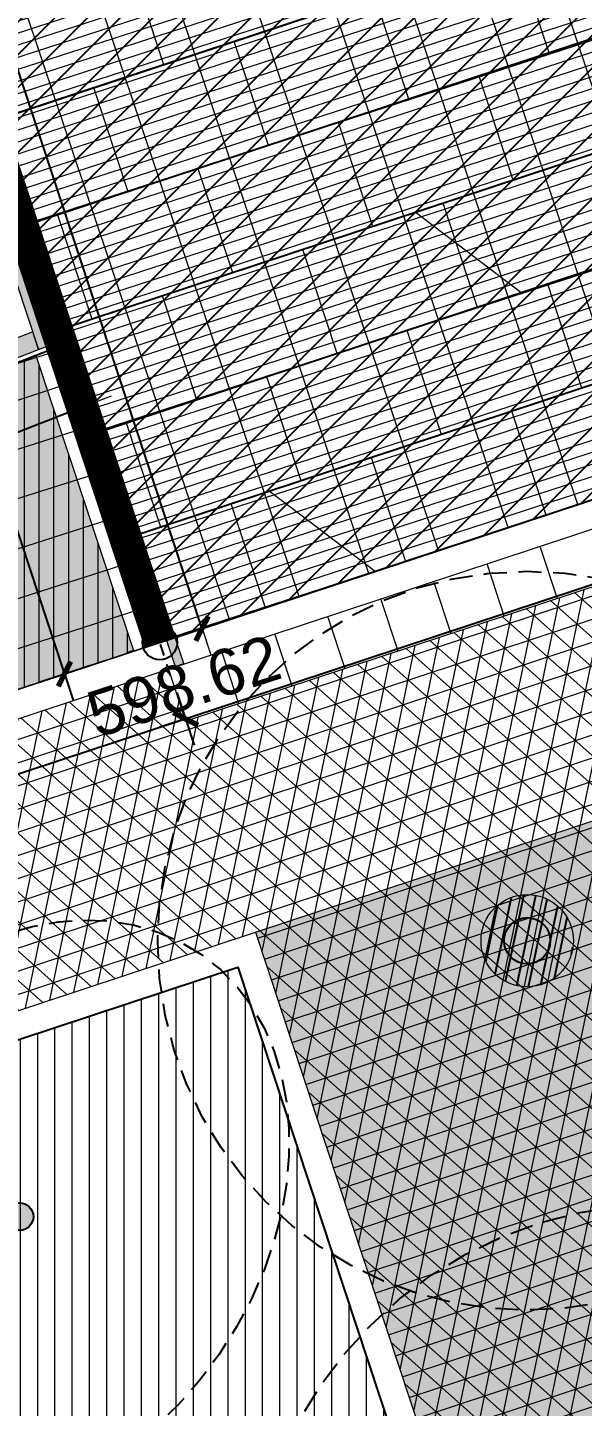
# Model space of a CAD drawing. Header units: metres. Extents: x 678805 to 1359287, y 2747329 to 5497370.
# Drawn here: x 679918.27 to 679924.28, y 2748662.15 to 2748677.08 of the extents above; entities that cross this region are included whole.
import ezdxf
from ezdxf.enums import TextEntityAlignment as Align

# ---------------------------------------------------------------- set-up
doc = ezdxf.new("R2010")
doc.units = ezdxf.units.M
doc.linetypes.add('XREF_MON_BUILDINGS$0$DASHEDX2', pattern=[1.5, 1, -0.5])
doc.linetypes.add('XREF_MON_SFT_TREES$0$HIDDEN', pattern=[0.375, 0.25, -0.125])
for name, color, linetype in [('00_XREF_MON_HSC_PAVEMENT', 7, 'Continuous'), ('00_XREF_TWQ_BUILDINGS', 7, 'Continuous'), ('00_XREF_TWQ_SFT_TREES', 7, 'Continuous'), ('XREF_MON_BUILDINGS$0$02-L-05 Stair', 6, 'Continuous'), ('XREF_MON_BUILDINGS$0$02-L-05 Stair_Levels', 81, 'Continuous'), ('XREF_MON_BUILDINGS$0$COTAUX', 7, 'Continuous'), ('XREF_MON_GENERAL_LAYOUT$0$02-L-Edge Line', 4, 'Continuous'), ('XREF_MON_GENERAL_LAYOUT$0$02-L-Edge Line Stair +10cm', 6, 'Continuous'), ('XREF_MON_GENERAL_LAYOUT$0$02-L-Edge Line Step -10cm', 6, 'Continuous'), ('XREF_MON_GENERAL_LAYOUT$0$02-L-Plan Change', 8, 'Continuous'), ('XREF_MON_HSC_PAVEMENT$0$03-TR-Tree Pit_Green', 74, 'Continuous'), ('XREF_MON_SFT_TREES$0$SL_TREE_CANOPY', 251, 'XREF_MON_SFT_TREES$0$HIDDEN'), ('XREF_MON_SFT_TREES$0$SL_TREE_TRUNK', 251, 'Continuous')]:
    doc.layers.add(name, color=color, linetype=linetype)
for name, color, linetype, true_color in [('02-L-Waterfeatures 01', 7, 'Continuous', 0x4da6ff), ('XREF_MON_HSC_PAVEMENT$0$03-TR-Tree Pit_White', 7, 'Continuous', 0xfcfcfc), ('XREF_MON_SFT_TREES$0$SL_TREE_ACACIA_GERRARDII', 7, 'Continuous', 0x4c4c00), ('XREF_MON_SFT_TREES$0$SL_TREE_ACACIA_NILOTICA', 7, 'Continuous', 0x264d00), ('XREF_MON_SFT_TREES$0$SL_TREE_CERCIDIUM_FLORIDUM', 7, 'Continuous', 0xe0e000), ('XREF_MON_SFT_TREES$0$SL_TREE_PROSOPIS_CINERARIA', 7, 'Continuous', 0x5f7f00)]:
    doc.layers.add(name, color=color, linetype=linetype, true_color=true_color)
doc.layers.add('XREF_MON_BUILDINGS$0$00_AUX', color=3, linetype='Continuous', plot=False)
for name, color, linetype, lineweight in [('XREF_MON_BUILDINGS$0$02-L-02 Retaining walls', 4, 'Continuous', 5), ('XREF_MON_BUILDINGS$0$02-L-02 Retaining walls_levels', 21, 'Continuous', 5), ('XREF_MON_GENERAL_LAYOUT$0$02-L-Level Curves 0.25-0.75m', 33, 'Continuous', 5), ('XREF_MON_GENERAL_LAYOUT$0$02-L-Level Curves 1m', 37, 'Continuous', 5), ('XREF_MON_GENERAL_LAYOUT$0$02-L-Material Change', 251, 'Continuous', 5), ('XREF_MON_GENERAL_LAYOUT$0$04-BK-Tree Pit', 6, 'Continuous', 5), ('XREF_MON_HSC_FURNITURE$0$05-Railing', 8, 'Continuous', 13), ('XREF_MON_HSC_PAVEMENT$0$02-L-B-Flat Bar', 251, 'Continuous', 5), ('XREF_MON_HSC_PAVEMENT$0$03-TR-Pavement_04_Dry Meadow_', 54, 'Continuous', 5), ('XREF_MON_HSC_PAVEMENT$0$04-BK-Tree Pit', 6, 'Continuous', 5)]:
    doc.layers.add(name, color=color, linetype=linetype, lineweight=lineweight)
for name, color, linetype, lineweight, true_color in [('XREF_MON_HSC_PAVEMENT$0$02-L-Joints-Paviment_07_Natural Stone', 7, 'Continuous', 5, 0x998833), ('XREF_MON_HSC_PAVEMENT$0$02-L-Joints-Paviment_07_Precast Concrete Blocks 60X40', 7, 'Continuous', 5, 0x999999), ('XREF_MON_HSC_PAVEMENT$0$03-TR-Pavement_01_Compacted Ground', 7, 'Continuous', 5, 0x5a4f30), ('XREF_MON_HSC_PAVEMENT$0$03-TR-Pavement_04_Dry Meadow_2', 7, 'Continuous', 5, 0xe2c75d), ('XREF_MON_HSC_PAVEMENT$0$03-TR-Pavement_05_Precast irregular Concrete Blocks_Open Joint', 7, 'Continuous', 5, 0x82ae7e), ('XREF_MON_HSC_PAVEMENT$0$03-TR-Pavement_07_Precast irregular Concrete Blocks', 7, 'Continuous', 5, 0xb3b3b3), ('XREF_MON_HSC_PAVEMENT$0$03-TR-Pavement_08_Natural Stone Bleachers', 7, 'Continuous', 5, 0x969696)]:
    doc.layers.add(name, color=color, linetype=linetype, lineweight=lineweight, true_color=true_color)
doc.layers.get('XREF_MON_SFT_TREES$0$SL_TREE_ACACIA_GERRARDII').off()
doc.layers.get('XREF_MON_SFT_TREES$0$SL_TREE_ACACIA_NILOTICA').off()
doc.layers.get('XREF_MON_SFT_TREES$0$SL_TREE_CERCIDIUM_FLORIDUM').off()
doc.layers.get('XREF_MON_SFT_TREES$0$SL_TREE_PROSOPIS_CINERARIA').off()
doc.styles.add('XREF_MON_BUILDINGS$0$E200', font='verdana.ttf', dxfattribs={"height": 0.4})
doc.styles.add('XREF_MON_BUILDINGS$0$Standard', font='arial.ttf')
doc.styles.add('XREF_MON_GENERAL_LAYOUT$0$Standard', font='arial.ttf')
doc.dimstyles.new('XREF_MON_BUILDINGS$0$E200', dxfattribs={"dimscale": 0.03, "dimtxt": 12, "dimasz": 1, "dimexe": 0.1, "dimexo": 1, "dimgap": 4, "dimtad": 1, "dimzin": 0, "dimdsep": 46, "dimtxsty": 'XREF_MON_BUILDINGS$0$E200', "dimblk1": 'XREF_MON_BUILDINGS$0$LINCOT200', "dimblk2": 'XREF_MON_BUILDINGS$0$LINCOT200', "dimsah": 1, "dimcen": 0.1, "dimdle": 0.1, "dimse1": 1, "dimse2": 1, "dimclrt": 256, "dimadec": 0, "dimazin": 0, "dimtfac": 0.015385, "dimtofl": 0, "dimtmove": 0, "dimatfit": 3, "dimldrblk": 'XREF_MON_BUILDINGS$0$LINCOT200', "dimfxl": 1, "dimtolj": 1, "dimtzin": 0, "dimarcsym": 0})

# ---------------------------------------------------------------- blocks, each defined once
blk = doc.blocks.new('XREF_MON_BUILDINGS$0$LINCOT200')
for p, q in [((0, -10), (0, 10)), ((0, 0), (10, 0))]:
    blk.add_line(p, q)
at = {"const_width": 1.88}
blk.add_lwpolyline([(3.54, -3.54), (-3.54, 3.54)], dxfattribs=at)
at = {"layer": 'XREF_MON_BUILDINGS$0$COTAUX'}
blk.add_line((0, 0), (-1.25, 0), dxfattribs=at)
blk = doc.blocks.new('*D195')
at = {"layer": 'DEFPOINTS', "color": 0, "ltscale": 0.3, "transparency": 16777216}
for p in [(679932.419, 2748674.62), (679919.71, 2748670.426), (679919.984, 2748669.596)]:
    blk.add_point(p, dxfattribs=at)
at = {"layer": 'XREF_MON_BUILDINGS$0$02-L-05 Stair_Levels', "color": 0, "lineweight": -2, "ltscale": 0.3, "transparency": 16777216}
blk.add_line((679932.665, 2748673.781), (679920.012, 2748669.605), dxfattribs=at)
at = {"layer": 'XREF_MON_BUILDINGS$0$02-L-05 Stair_Levels', "color": 0, "lineweight": -2, "ltscale": 0.3, "transparency": 16777216, "xscale": 0.03, "yscale": 0.03, "zscale": 0.03}
for p, rotation in [((679932.693, 2748673.79), 18.26388227421635), ((679919.984, 2748669.596), 198.2638822742164)]:
    blk.add_blockref('XREF_MON_BUILDINGS$0$LINCOT200', p, dxfattribs=dict(at, rotation=rotation))
at = {"layer": 'XREF_MON_BUILDINGS$0$02-L-05 Stair_Levels', "ltscale": 0.3, "transparency": 16777216, "insert": (679926.07, 2748671.951), "char_height": 0.4, "attachment_point": 5, "rotation": 18.2639, "style": 'XREF_MON_BUILDINGS$0$E200'}
blk.add_mtext('\\A1;13.38', dxfattribs=at)
blk = doc.blocks.new('*D335')
at = {"layer": 'DEFPOINTS', "color": 0, "transparency": 16777216}
for p in [(679911.833, 2748694.269), (679911.005, 2748693.996), (679918.66, 2748673.603)]:
    blk.add_point(p, dxfattribs=at)
at = {"layer": 'XREF_MON_BUILDINGS$0$02-L-02 Retaining walls_levels', "color": 0, "lineweight": -2, "transparency": 16777216}
blk.add_line((679917.823, 2748673.358), (679911.015, 2748693.967), dxfattribs=at)
at = {"layer": 'XREF_MON_BUILDINGS$0$02-L-02 Retaining walls_levels', "color": 0, "lineweight": -2, "transparency": 16777216, "xscale": 0.03, "yscale": 0.03, "zscale": 0.03}
for p, rotation in [((679911.005, 2748693.996), 108.2807029659829), ((679917.832, 2748673.329), 288.2807029659829)]:
    blk.add_blockref('XREF_MON_BUILDINGS$0$LINCOT200', p, dxfattribs=dict(at, rotation=rotation))
at = {"layer": 'XREF_MON_BUILDINGS$0$02-L-02 Retaining walls_levels', "transparency": 16777216, "insert": (679914.915, 2748683.193), "char_height": 0.4, "attachment_point": 5, "rotation": 288.2807, "style": 'XREF_MON_BUILDINGS$0$E200'}
blk.add_mtext('\\A1;21.77', dxfattribs=at)
blk = doc.blocks.new('*U134')
at = {"linetype": 'XREF_MON_BUILDINGS$0$DASHEDX2', "ltscale": 0.5}
for points in [[(0, -1.5), (0, 1.5)], [(1.5, 0), (-1.5, 0)]]:
    blk.add_lwpolyline(points, dxfattribs=at)
blk.add_circle((0, 0), 0.75)
at = {"ltscale": 0.3, "style": 'XREF_MON_BUILDINGS$0$Standard'}
blk.add_attdef('COTES', text='', height=2, dxfattribs=at).set_placement((0.013, -2.106), align=Align.MIDDLE)
blk = doc.blocks.new('*D187')
at = {"layer": 'DEFPOINTS', "color": 0, "transparency": 16777216}
for p in [(679912.354, 2748694.225), (679911.898, 2748694.074), (679919.705, 2748670.424)]:
    blk.add_point(p, dxfattribs=at)
at = {"layer": 'XREF_MON_BUILDINGS$0$02-L-02 Retaining walls_levels', "color": 0, "lineweight": -2, "transparency": 16777216}
blk.add_line((679920.152, 2748670.603), (679912.364, 2748694.197), dxfattribs=at)
at = {"layer": 'XREF_MON_BUILDINGS$0$02-L-02 Retaining walls_levels', "color": 0, "lineweight": -2, "transparency": 16777216, "xscale": 0.03, "yscale": 0.03, "zscale": 0.03}
for p, rotation in [((679912.354, 2748694.225), 108.2689587179493), ((679920.162, 2748670.574), 288.2689587179494)]:
    blk.add_blockref('XREF_MON_BUILDINGS$0$LINCOT200', p, dxfattribs=dict(at, rotation=rotation))
at = {"layer": 'XREF_MON_BUILDINGS$0$02-L-02 Retaining walls_levels', "transparency": 16777216, "insert": (679916.558, 2748682.539), "char_height": 0.4, "attachment_point": 5, "rotation": 288.269, "style": 'XREF_MON_BUILDINGS$0$E200'}
blk.add_mtext('\\A1;24.91', dxfattribs=at)
blk = doc.blocks.new('*D203')
at = {"layer": 'DEFPOINTS', "color": 0, "transparency": 16777216}
for p in [(679919.71, 2748670.426), (679889.886, 2748660.58), (679890.16, 2748659.749)]:
    blk.add_point(p, dxfattribs=at)
at = {"layer": 'XREF_MON_BUILDINGS$0$02-L-02 Retaining walls_levels', "color": 0, "lineweight": -2, "transparency": 16777216}
blk.add_line((679919.956, 2748669.586), (679890.189, 2748659.758), dxfattribs=at)
at = {"layer": 'XREF_MON_BUILDINGS$0$02-L-02 Retaining walls_levels', "color": 0, "lineweight": -2, "transparency": 16777216, "xscale": 0.03, "yscale": 0.03, "zscale": 0.03}
for p, rotation in [((679919.984, 2748669.595), 18.27011529899311), ((679890.16, 2748659.749), 198.2701152989931)]:
    blk.add_blockref('XREF_MON_BUILDINGS$0$LINCOT200', p, dxfattribs=dict(at, rotation=rotation))
at = {"layer": 'XREF_MON_BUILDINGS$0$02-L-02 Retaining walls_levels', "transparency": 16777216, "insert": (679904.969, 2748664.984), "char_height": 0.4, "attachment_point": 5, "rotation": 18.2701, "style": 'XREF_MON_BUILDINGS$0$E200'}
blk.add_mtext('\\A1;31.41', dxfattribs=at)
blk = doc.blocks.new('*D339')
at = {"layer": 'DEFPOINTS', "color": 0, "transparency": 16777216}
for p in [(679918.635, 2748673.667), (679889.345, 2748662.217), (679889.612, 2748661.535)]:
    blk.add_point(p, dxfattribs=at)
at = {"layer": 'XREF_MON_BUILDINGS$0$02-L-02 Retaining walls_levels', "color": 0, "lineweight": -2, "transparency": 16777216}
blk.add_line((679918.874, 2748672.974), (679889.64, 2748661.546), dxfattribs=at)
at = {"layer": 'XREF_MON_BUILDINGS$0$02-L-02 Retaining walls_levels', "color": 0, "lineweight": -2, "transparency": 16777216, "xscale": 0.03, "yscale": 0.03, "zscale": 0.03}
for p, rotation in [((679918.902, 2748672.985), 21.35182022232786), ((679889.612, 2748661.535), 201.3518202223278)]:
    blk.add_blockref('XREF_MON_BUILDINGS$0$LINCOT200', p, dxfattribs=dict(at, rotation=rotation))
at = {"layer": 'XREF_MON_BUILDINGS$0$02-L-02 Retaining walls_levels', "transparency": 16777216, "insert": (679904.103, 2748667.552), "char_height": 0.4, "attachment_point": 5, "rotation": 21.3518, "style": 'XREF_MON_BUILDINGS$0$E200'}
blk.add_mtext('\\A1;31.45', dxfattribs=at)
blk = doc.blocks.new('*D129')
at = {"layer": 'DEFPOINTS', "color": 0, "ltscale": 0.3, "transparency": 16777216}
for p in [(679911.898, 2748694.074), (679919.71, 2748670.426), (679918.673, 2748670.083)]:
    blk.add_point(p, dxfattribs=at)
at = {"layer": 'XREF_MON_BUILDINGS$0$02-L-05 Stair_Levels', "color": 0, "lineweight": -2, "ltscale": 0.3, "transparency": 16777216}
blk.add_line((679910.87, 2748693.703), (679918.664, 2748670.112), dxfattribs=at)
at = {"layer": 'XREF_MON_BUILDINGS$0$02-L-05 Stair_Levels', "color": 0, "lineweight": -2, "ltscale": 0.3, "transparency": 16777216, "xscale": 0.03, "yscale": 0.03, "zscale": 0.03}
for p, rotation in [((679910.861, 2748693.732), 108.2803024641963), ((679918.673, 2748670.083), 288.2803024641963)]:
    blk.add_blockref('XREF_MON_BUILDINGS$0$LINCOT200', p, dxfattribs=dict(at, rotation=rotation))
at = {"layer": 'XREF_MON_BUILDINGS$0$02-L-05 Stair_Levels', "ltscale": 0.3, "transparency": 16777216, "insert": (679915.078, 2748682.011), "char_height": 0.4, "attachment_point": 5, "rotation": 288.2803, "style": 'XREF_MON_BUILDINGS$0$E200'}
blk.add_mtext('\\A1;24.91', dxfattribs=at)
blk = doc.blocks.new('XREF_MON_SFT_TREES$0$Acacia_gerrardii')
h = blk.add_hatch()
h.set_pattern_fill('ANSI31', color=256, scale=0.1, style=0)
edge = h.paths.add_edge_path()
edge.add_ellipse((-0.079, 0.137), major_axis=(-2.334, 2.546), ratio=0.760082, start_angle=0, end_angle=360)
at = {"layer": 'XREF_MON_SFT_TREES$0$SL_TREE_TRUNK'}
h = blk.add_hatch(color=256, dxfattribs=at)
h.dxf.hatch_style = 1
edge = h.paths.add_edge_path()
edge.add_arc((0, 0), 0.15, -7.3549, 352.6451)
at = {"layer": 'XREF_MON_SFT_TREES$0$SL_TREE_CANOPY'}
blk.add_ellipse((-0.079, 0.137), major_axis=(-2.334, 2.546), ratio=0.760082, dxfattribs=at)
at = {"layer": 'XREF_MON_SFT_TREES$0$SL_TREE_TRUNK'}
blk.add_circle((0, 0), 0.15, dxfattribs=at)
blk.add_circle((0, 0), 0.15, dxfattribs=at)
blk = doc.blocks.new('XREF_MON_SFT_TREES$0$Prosopis_cineraria')
h = blk.add_hatch()
h.set_pattern_fill('ANSI31', color=256, scale=0.1)
edge = h.paths.add_edge_path()
edge.add_arc((0, 0), 4, 0, 360)
at = {"layer": 'XREF_MON_SFT_TREES$0$SL_TREE_TRUNK'}
h = blk.add_hatch(color=256, dxfattribs=at)
h.dxf.hatch_style = 1
edge = h.paths.add_edge_path()
edge.add_arc((0, 0), 0.25, 0, 360)
at = {"layer": 'XREF_MON_SFT_TREES$0$SL_TREE_CANOPY', "linetype": 'XREF_MON_SFT_TREES$0$HIDDEN'}
blk.add_circle((0, 0), 4, dxfattribs=at)
at = {"layer": 'XREF_MON_SFT_TREES$0$SL_TREE_TRUNK'}
blk.add_circle((0, 0), 0.25, dxfattribs=at)
blk = doc.blocks.new('XREF_MON_SFT_TREES$0$Acacia_gerrardii_1')
h = blk.add_hatch()
h.set_pattern_fill('ANSI31', color=256, scale=0.1, style=0)
edge = h.paths.add_edge_path()
edge.add_ellipse((0, 0), major_axis=(-2.995, -1.722), ratio=0.760082, start_angle=0, end_angle=360)
at = {"layer": 'XREF_MON_SFT_TREES$0$SL_TREE_TRUNK'}
h = blk.add_hatch(color=256, dxfattribs=at)
h.dxf.hatch_style = 1
edge = h.paths.add_edge_path()
edge.add_arc((0, 0), 0.15, -7.3549, 352.6451)
at = {"layer": 'XREF_MON_SFT_TREES$0$SL_TREE_CANOPY'}
blk.add_ellipse((0, 0), major_axis=(-2.995, -1.722), ratio=0.760082, dxfattribs=at)
at = {"layer": 'XREF_MON_SFT_TREES$0$SL_TREE_TRUNK'}
blk.add_circle((0, 0), 0.15, dxfattribs=at)
blk.add_circle((0, 0), 0.15, dxfattribs=at)
blk = doc.blocks.new('XREF_MON_SFT_TREES$0$cercidium_floridum')
h = blk.add_hatch()
h.set_pattern_fill('ANSI31', color=256, scale=0.1)
edge = h.paths.add_edge_path()
edge.add_arc((0, 0), 4.5, -25.4481, 334.5519)
at = {"layer": 'XREF_MON_SFT_TREES$0$SL_TREE_TRUNK'}
h = blk.add_hatch(color=256, dxfattribs=at)
h.dxf.hatch_style = 1
edge = h.paths.add_edge_path()
edge.add_arc((0, 0), 0.25, 0, 360)
at = {"layer": 'XREF_MON_SFT_TREES$0$SL_TREE_CANOPY', "linetype": 'XREF_MON_SFT_TREES$0$HIDDEN'}
blk.add_circle((0, 0), 4.5, dxfattribs=at)
at = {"layer": 'XREF_MON_SFT_TREES$0$SL_TREE_TRUNK'}
blk.add_circle((0, 0), 0.25, dxfattribs=at)
blk = doc.blocks.new('XREF_MON_SFT_TREES$0$Acacia Nilotica D')
h = blk.add_hatch()
h.set_pattern_fill('ANSI31', color=256, scale=0.1)
edge = h.paths.add_edge_path()
edge.add_arc((0, 0), 4, -0.0001, 359.9999)
at = {"layer": 'XREF_MON_SFT_TREES$0$SL_TREE_TRUNK'}
h = blk.add_hatch(color=256, dxfattribs=at)
h.dxf.hatch_style = 1
edge = h.paths.add_edge_path()
edge.add_arc((0, 0), 0.25, 0, 360)
at = {"layer": 'XREF_MON_SFT_TREES$0$SL_TREE_CANOPY', "linetype": 'XREF_MON_SFT_TREES$0$HIDDEN'}
blk.add_circle((0, 0), 4, dxfattribs=at)
at = {"layer": 'XREF_MON_SFT_TREES$0$SL_TREE_TRUNK'}
blk.add_circle((0, 0), 0.25, dxfattribs=at)
blk = doc.blocks.new('XREF_MON_SFT_TREES')
at = {"layer": 'XREF_MON_SFT_TREES$0$SL_TREE_ACACIA_GERRARDII', "rotation": 25.44812939262281}
for name, p in [('XREF_MON_SFT_TREES$0$Acacia_gerrardii_1', (679918.186, 2748664.207)), ('XREF_MON_SFT_TREES$0$Acacia_gerrardii', (679915.631, 2748658.306))]:
    blk.add_blockref(name, p, dxfattribs=at)
at = {"layer": 'XREF_MON_SFT_TREES$0$SL_TREE_ACACIA_NILOTICA', "rotation": 25.44819483249446}
blk.add_blockref('XREF_MON_SFT_TREES$0$Acacia Nilotica D', (679913.306, 2748673.568), dxfattribs=at)
at = {"layer": 'XREF_MON_SFT_TREES$0$SL_TREE_CERCIDIUM_FLORIDUM', "rotation": 25.44812939262281}
blk.add_blockref('XREF_MON_SFT_TREES$0$cercidium_floridum', (679925.163, 2748659.843), dxfattribs=at)
at = {"layer": 'XREF_MON_SFT_TREES$0$SL_TREE_PROSOPIS_CINERARIA', "rotation": 25.44812939262281}
for p in [(679913.778, 2748678.121), (679923.682, 2748667.194)]:
    blk.add_blockref('XREF_MON_SFT_TREES$0$Prosopis_cineraria', p, dxfattribs=at)
blk = doc.blocks.new('*U518')
at = {"layer": 'XREF_MON_HSC_PAVEMENT$0$02-L-Joints-Paviment_07_Precast Concrete Blocks 60X40'}
blk.add_lwpolyline([(0, 0), (0, 0.585)], dxfattribs=at)
blk = doc.blocks.new('*U519')
at = {"layer": 'XREF_MON_HSC_PAVEMENT$0$02-L-Joints-Paviment_07_Precast Concrete Blocks 60X40', "color": 0, "linetype": 'ByBlock', "lineweight": -2, "transparency": 16777216, "rotation": 18.27011529987461}
for p in [(679932.052, 2748673.553), (679931.477, 2748673.363), (679930.903, 2748673.173), (679930.328, 2748672.984), (679929.754, 2748672.794), (679929.179, 2748672.604), (679928.605, 2748672.415), (679928.03, 2748672.225), (679927.456, 2748672.035), (679926.881, 2748671.846), (679926.307, 2748671.656), (679925.732, 2748671.466), (679925.158, 2748671.277), (679924.583, 2748671.087), (679924.009, 2748670.897), (679923.434, 2748670.708), (679922.86, 2748670.518), (679922.285, 2748670.328), (679921.711, 2748670.139), (679921.136, 2748669.949), (679920.562, 2748669.759), (679919.987, 2748669.57)]:
    blk.add_blockref('*U518', p, dxfattribs=at)
blk = doc.blocks.new('XREF_MON_HSC_PAVEMENT$0$TPS_OPEN JOINT')
at = {"layer": 'XREF_MON_HSC_PAVEMENT$0$03-TR-Tree Pit_Green'}
h = blk.add_hatch(dxfattribs=at)
h.set_pattern_fill('ANSI31', color=256, scale=0.04, angle=33)
edge = h.paths.add_edge_path()
edge.add_arc((0, 0), 0.5, 0, 360)
at = {"layer": 'XREF_MON_HSC_PAVEMENT$0$03-TR-Tree Pit_White'}
h = blk.add_hatch(color=256, dxfattribs=at)
h.dxf.hatch_style = 1
edge = h.paths.add_edge_path()
edge.add_arc((0, 0), 0.5, 0, 360)
blk = doc.blocks.new('XREF_MON_HSC_PAVEMENT')
at = {"layer": 'XREF_MON_HSC_PAVEMENT$0$03-TR-Pavement_01_Compacted Ground', "linetype": 'Continuous'}
h = blk.add_hatch(dxfattribs=at)
h.set_pattern_fill('ANSI31', color=256, scale=0.059, angle=45)
h.set_pattern_definition([(90, (652974.11672, 2717198.73223), (-0.187325, 0), [])])
h.paths.add_polyline_path([(679891.016, 2748657.152), (679891.99, 2748654.202), (679897.991, 2748656.184), (679901.32, 2748646.099), (679923.885, 2748656.807), (679920.551, 2748666.906)])
at = {"layer": 'XREF_MON_HSC_PAVEMENT$0$03-TR-Pavement_04_Dry Meadow_', "linetype": 'Continuous'}
h = blk.add_hatch(dxfattribs=at)
h.set_pattern_fill('ANSI31', color=256, scale=0.0502, angle=45)
h.paths.add_polyline_path([(679889.632, 2748662.329), (679918.364, 2748673.531), (679919.42, 2748670.33), (679890.172, 2748660.669)])
at = {"layer": 'XREF_MON_HSC_PAVEMENT$0$03-TR-Pavement_04_Dry Meadow_2', "ltscale": 2, "transparency": 33554687}
h = blk.add_hatch(dxfattribs=at)
h.set_pattern_fill('AR-CONC', color=256, scale=0.0067, angle=290)
h.paths.add_polyline_path([(679889.636, 2748662.331), (679918.367, 2748673.533), (679919.424, 2748670.332), (679890.176, 2748660.671)])
at = {"layer": 'XREF_MON_HSC_PAVEMENT$0$03-TR-Pavement_05_Precast irregular Concrete Blocks_Open Joint', "true_color": 0xb2a36c}
h = blk.add_hatch(dxfattribs=at)
h.set_pattern_fill('SWAMP', color=33, scale=0.01)
h.set_pattern_definition([(0, (0, 0), (0.127, 0.219970452362), [0.03175, -0.22225]), (90, (0.01588, 0), (-0.127, 0.219970452362), [0.015875, -0.424065904724]), (90, (0.01984, 0), (-0.127, 0.219970452362), [0.0127, -0.427240904724]), (90, (0.0119, 0), (-0.127, 0.219970452362), [0.0127, -0.427240904724]), (60, (0.02381, 0), (-0.126999999827, 0.219970452462), [0.01016, -0.24384]), (120, (0.00794, 0), (-0.253999999827, 1e-10), [0.01016, -0.24384])])
h.paths.add_polyline_path([(679920.742, 2748667.285), (679933.91, 2748671.634), (679938.873, 2748663.618), (679924.253, 2748656.65)])
at = {"layer": 'XREF_MON_HSC_PAVEMENT$0$03-TR-Pavement_07_Precast irregular Concrete Blocks', "linetype": 'Continuous'}
h = blk.add_hatch(dxfattribs=at)
h.set_pattern_fill('NET3', color=256, scale=0.075, angle=78.3)
h.set_pattern_definition([(78.3, (679859.17905, 2748650.1146), (-0.2331774, 0.0482887), []), (138.3, (679859.17905, 2748650.1146), (-0.158408, -0.1777932), []), (198.3, (679859.17905, 2748650.1146), (0.07476945, -0.22608194), [])])
h.paths.add_polyline_path([(679890.637, 2748657.343), (679920.742, 2748667.285), (679924.253, 2748656.65), (679938.873, 2748663.618), (679932.609, 2748673.737), (679919.987, 2748669.57), (679919.801, 2748670.135), (679859.174, 2748650.113), (679870.764, 2748631.53), (679895.304, 2748643.207)])
at = {"layer": 'XREF_MON_HSC_PAVEMENT$0$03-TR-Pavement_08_Natural Stone Bleachers', "ltscale": 0.3}
h = blk.add_hatch(dxfattribs=at)
h.set_pattern_fill('ANSI31', color=256, scale=0.0393, angle=153)
h.set_pattern_definition([(198, (0, 0), (0.0385583680156, -0.118670454462), [])])
h.paths.add_polyline_path([(679919.705, 2748670.424), (679911.903, 2748694.077), (679911.738, 2748694.344), (679911.263, 2748695.115), (679914.425, 2748696.138), (679913.776, 2748697.194), (679917.647, 2748698.472), (679932.417, 2748674.616)])
h = blk.add_hatch(dxfattribs=at)
h.set_pattern_fill('ANSI31', color=252, scale=0.25, angle=63.5)
h.set_pattern_definition([(108.5, (679919.705, 2748670.4243), (-0.752732, -0.25186), [])])
h.paths.add_polyline_path([(679919.705, 2748670.424), (679911.903, 2748694.077), (679911.738, 2748694.344), (679911.263, 2748695.115), (679914.425, 2748696.138), (679913.776, 2748697.194), (679917.647, 2748698.472), (679932.417, 2748674.616)])
at = {"layer": 'XREF_MON_HSC_PAVEMENT$0$02-L-B-Flat Bar'}
blk.add_lwpolyline([(679920.742, 2748667.285), (679933.91, 2748671.634)], dxfattribs=at)
at = {"layer": 'XREF_MON_HSC_PAVEMENT$0$02-L-Joints-Paviment_07_Natural Stone'}
for points in [[(679923.545, 2748677.937), (679923.916, 2748676.811)], [(679919.375, 2748677.809), (679919.746, 2748676.683)], [(679922.025, 2748677.435), (679922.397, 2748676.309)], [(679920.506, 2748676.934), (679920.878, 2748675.807)], [(679923.157, 2748676.56), (679923.528, 2748675.433)], [(679918.987, 2748676.432), (679919.358, 2748675.306)], [(679921.637, 2748676.058), (679922.009, 2748674.932)], [(679920.118, 2748675.557), (679920.49, 2748674.43)], [(679922.769, 2748675.183), (679923.14, 2748674.056)], [(679918.599, 2748675.055), (679918.97, 2748673.929)], [(679921.249, 2748674.681), (679921.621, 2748673.555)], [(679923.9, 2748674.307), (679924.271, 2748673.181)], [(679919.73, 2748674.179), (679920.101, 2748673.053)], [(679922.38, 2748673.806), (679922.752, 2748672.679)], [(679920.861, 2748673.304), (679921.233, 2748672.178)], [(679919.342, 2748672.802), (679919.713, 2748671.676)], [(679923.512, 2748672.93), (679923.883, 2748671.804)], [(679921.992, 2748672.428), (679922.364, 2748671.302)], [(679920.473, 2748671.927), (679920.845, 2748670.801)]]:
    blk.add_lwpolyline(points, dxfattribs=at)
at = {"layer": 'XREF_MON_HSC_PAVEMENT$0$02-L-Joints-Paviment_07_Precast Concrete Blocks 60X40'}
blk.add_lwpolyline([(679932.609, 2748673.737), (679919.987, 2748669.57)], dxfattribs=at)
blk.add_blockref('*U519', (0, 0), dxfattribs=at)
at = {"layer": 'XREF_MON_HSC_PAVEMENT$0$04-BK-Tree Pit'}
blk.add_blockref('XREF_MON_HSC_PAVEMENT$0$TPS_OPEN JOINT', (679923.682, 2748667.194), dxfattribs=at)
blk = doc.blocks.new('XREF_MON_HSC_FURNITURE')
at = {"layer": 'XREF_MON_HSC_FURNITURE$0$05-Railing', "true_color": 0xfcfcfc}
h = blk.add_hatch(color=7, dxfattribs=at)
h.dxf.hatch_style = 1
h.paths.add_polyline_path([(679911.935, 2748693.803), (679911.756, 2748694.344), (679911.566, 2748694.281), (679918.393, 2748673.596), (679918.581, 2748673.669), (679911.935, 2748693.803)])
h.paths.add_polyline_path([(679911.856, 2748694.377), (679919.871, 2748670.163), (679919.966, 2748670.195), (679911.951, 2748694.409)])
h = blk.add_hatch(color=7, dxfattribs=at)
h.dxf.hatch_style = 1
h.paths.add_polyline_path([(679889.564, 2748662.356), (679918.393, 2748673.596), (679918.33, 2748673.786), (679889.496, 2748662.544)])
at = {"layer": 'XREF_MON_HSC_FURNITURE$0$05-Railing'}
for points in [[(679911.756, 2748694.344), (679911.566, 2748694.281), (679918.393, 2748673.596), (679918.581, 2748673.669)], [(679918.33, 2748673.786), (679889.496, 2748662.544), (679889.564, 2748662.356), (679918.393, 2748673.596)]]:
    blk.add_lwpolyline(points, close=True, dxfattribs=at)
blk.add_lwpolyline([(679911.951, 2748694.409), (679911.856, 2748694.377), (679919.871, 2748670.163), (679919.966, 2748670.195), (679911.951, 2748694.409)], dxfattribs=at)
blk = doc.blocks.new('XREF_MON_GENERAL_LAYOUT')
at = {"layer": 'XREF_MON_GENERAL_LAYOUT$0$02-L-Edge Line', "ltscale": 0.3}
for points in [[(679911.903, 2748694.077), (679919.705, 2748670.424)], [(679918.644, 2748673.64), (679889.345, 2748662.217)]]:
    blk.add_lwpolyline(points, dxfattribs=at)
at = {"layer": 'XREF_MON_GENERAL_LAYOUT$0$02-L-Edge Line Stair +10cm', "ltscale": 0.3}
for points in [[(679917.846, 2748676.055), (679929.204, 2748679.805)], [(679918.219, 2748674.93), (679929.846, 2748678.768)], [(679918.59, 2748673.803), (679930.488, 2748677.731)], [(679918.961, 2748672.677), (679931.13, 2748676.694)], [(679919.333, 2748671.551), (679931.772, 2748675.657)]]:
    blk.add_lwpolyline(points, dxfattribs=at)
at = {"layer": 'XREF_MON_GENERAL_LAYOUT$0$02-L-Edge Line Stair +10cm'}
blk.add_lwpolyline([(679919.705, 2748670.424), (679932.414, 2748674.62)], dxfattribs=at)
at = {"layer": 'XREF_MON_GENERAL_LAYOUT$0$02-L-Edge Line Step -10cm'}
blk.add_lwpolyline([(679891.016, 2748657.152), (679920.551, 2748666.906), (679923.885, 2748656.807), (679895.577, 2748643.337)], close=True, dxfattribs=at)
at = {"layer": 'XREF_MON_GENERAL_LAYOUT$0$02-L-Level Curves 0.25-0.75m', "ltscale": 0.3}
for points in [[(679963.404, 2748739.085), (679965.406, 2748733.021), (679964.33, 2748732.455), (679967.737, 2748722.138), (679966.66, 2748721.571), (679968.087, 2748717.252), (679967.216, 2748716.965), (679974.009, 2748689.024), (679931.58, 2748675.968), (679927.92, 2748681.879), (679917.883, 2748678.566), (679916.733, 2748679.435), (679919.099, 2748672.274), (679898.295, 2748665.707), (679848.514, 2748694.261)], [(679972.959, 2748689.261), (679931.303, 2748676.415), (679926.636, 2748683.953), (679919.462, 2748681.585), (679918.317, 2748682.456), (679915.987, 2748681.687), (679918.934, 2748672.759), (679904.882, 2748668.275), (679853.82, 2748697.564)], [(679974.961, 2748688.805), (679974.961, 2748688.804), (679931.864, 2748675.509), (679929.846, 2748678.768), (679925.192, 2748677.232), (679924.047, 2748678.103), (679917.847, 2748676.056), (679919.262, 2748671.788), (679889.359, 2748662.176)], [(679764.875, 2748621.244), (679819.612, 2748663.418), (679819.109, 2748665.273), (679837.285, 2748677.035), (679840.728, 2748679.688), (679872.454, 2748661.49), (679888.418, 2748665.026), (679889.68, 2748661.203), (679919.577, 2748670.812), (679919.333, 2748671.551), (679920.89, 2748672.065), (679922.035, 2748671.194), (679931.455, 2748674.304), (679920.455, 2748644.471), (679926.095, 2748646.49)], [(679918.056, 2748673.411), (679918.657, 2748673.602)]]:
    blk.add_lwpolyline(points, dxfattribs=at)
at = {"layer": 'XREF_MON_GENERAL_LAYOUT$0$02-L-Level Curves 1m', "ltscale": 0.3}
for points in [[(679971.988, 2748689.49), (679931.023, 2748676.868), (679925.352, 2748686.027), (679921.04, 2748684.604), (679919.891, 2748685.478), (679915.246, 2748683.94), (679918.778, 2748673.247), (679911.469, 2748670.843), (679853.476, 2748704.108), (679850.811, 2748708.39), (679849.693, 2748707.82), (679846.94, 2748712.255), (679845.819, 2748711.683), (679843.059, 2748716.116), (679841.943, 2748715.547), (679839.179, 2748719.978), (679838.062, 2748719.408), (679835.303, 2748723.842), (679834.186, 2748723.272), (679832.848, 2748725.43), (679824.922, 2748720.487), (679815.782, 2748725.73), (679851.599, 2748752.288)], [(679956.408, 2748660.915), (679950.768, 2748658.896), (679955.518, 2748682.245), (679932.149, 2748675.049), (679931.13, 2748676.694), (679923.613, 2748674.213), (679922.469, 2748675.084), (679918.59, 2748673.803), (679919.413, 2748671.298), (679889.523, 2748661.691), (679887.574, 2748667.581), (679876.988, 2748665.235)]]:
    blk.add_lwpolyline(points, dxfattribs=at)
at = {"layer": 'XREF_MON_GENERAL_LAYOUT$0$02-L-Material Change', "lineweight": 0, "ltscale": 0.2}
for p, q in [((679975.492, 2748688.843), (679859.008, 2748650.374)), ((679975.566, 2748688.551), (679859.174, 2748650.113))]:
    blk.add_line(p, q, dxfattribs=at)
at = {"layer": 'XREF_MON_GENERAL_LAYOUT$0$02-L-Material Change', "ltscale": 0.3}
for p, q in [((679890.637, 2748657.343), (679920.742, 2748667.285)), ((679920.742, 2748667.285), (679924.253, 2748656.65))]:
    blk.add_line(p, q, dxfattribs=at)
at = {"layer": 'XREF_MON_GENERAL_LAYOUT$0$02-L-Material Change', "lineweight": 0, "ltscale": 0.2}
blk.add_lwpolyline([(679918.364, 2748673.531), (679919.422, 2748670.326)], dxfattribs=at)
at = {"layer": 'XREF_MON_GENERAL_LAYOUT$0$02-L-Plan Change', "lineweight": 0, "ltscale": 0.2}
blk.add_lwpolyline([(679919.705, 2748670.424), (679858.993, 2748650.369)], dxfattribs=at)
at = {"layer": 'XREF_MON_GENERAL_LAYOUT$0$04-BK-Tree Pit', "linetype": 'Continuous'}
blk.add_circle((679923.682, 2748667.194), 0.5, dxfattribs=at)
at = {"style": 'XREF_MON_GENERAL_LAYOUT$0$Standard'}
for tag, rotation, p in [('604,00', 330.2643, (679905.77, 2748776.558)), ('603,00', 330.2643, (679901.861, 2748753.477)), ('600,00', 133.826, (679944.597, 2748745.153)), ('602,00', 330.2643, (679883.319, 2748738.727)), ('601,00', 117.8906, (679920.972, 2748732.87)), ('601,00', 330.2643, (679864.777, 2748723.976)), ('600,00', 40.8833, (679777.405, 2748705.444, 1.17)), ('602,00', 330.2643, (679941.275, 2748705.483)), ('601,00', 40.8833, (679701.798, 2748703.889, 1.17)), ('598,00', 62.091, (679810.267, 2748702.619)), ('600,00', 330.2643, (679877.781, 2748691.131)), ('600,00', 19.5511, (679920.444, 2748685.496)), ('601,00', 330.2643, (679934.813, 2748683.804)), ('599,00', 330.2643, (679854.567, 2748679.061)), ('600,00', 88.3928, (679743.913, 2748675.572)), ('599,00', 20.6086, (679924.26, 2748675.216)), ('601,00', 88.3928, (679728.035, 2748671.318, -2)), ('602,00', 88.3928, (679711.826, 2748665.966, -1)), ('603,00', 88.3928, (679695.615, 2748660.611)), ('599,00', 40.8833, (679788.807, 2748655.829, 1.17)), ('601,00', 40.8833, (679627.612, 2748644.603, 1.17)), ('603,00', 41.7058, (679702.499, 2748628.484, 1.17)), ('600,00', 40.8833, (679645.925, 2748597.926, 1.17)), ('599,00', 34.2277, (679673.574, 2748555.136, 5.34))]:
    blk.add_attdef(tag, text='', height=1, rotation=rotation, dxfattribs=at).set_placement(p, align=Align.MIDDLE)
at = {"ltscale": 0.3, "style": 'XREF_MON_GENERAL_LAYOUT$0$Standard'}
for tag, rotation, p in [('603,50', 330.2643, (679911.501, 2748760.57)), ('602,50', 330.2643, (679892.865, 2748745.846)), ('600,50', 133.826, (679933.048, 2748738.729)), ('601,50', 330.2643, (679873.581, 2748731.671)), ('601,50', 101.2857, (679909.522, 2748726.945)), ('602,50', 330.2643, (679948.625, 2748713.86)), ('600,50', 39.606, (679743.243, 2748706.971)), ('600,50', 330.2643, (679880.266, 2748702.726)), ('600,50', 17.3537, (679917.615, 2748690.554)), ('599,50', 330.2643, (679867.197, 2748684.716)), ('599,50', 18.8944, (679921.71, 2748680.578)), ('599,50', 39.606, (679778.991, 2748677.241)), ('600,50', 88.3928, (679735.925, 2748673.586)), ('601,50', 88.3928, (679719.906, 2748668.581)), ('602,50', 88.3928, (679703.474, 2748663.452)), ('598,50', 330.2643, (679861.765, 2748662.397)), ('601,50', 39.606, (679610.513, 2748662.061)), ('600,00', 41.7058, (679752.308, 2748637.685)), ('601,00', 41.7058, (679736.044, 2748634.538)), ('599,00', 35.0835, (679763.043, 2748634.415, 1.17)), ('602,00', 41.7058, (679720.174, 2748633.096, 1.17)), ('600,00', 35.0835, (679747.063, 2748629.903, 1.17)), ('601,00', 35.0835, (679731.246, 2748625.239, 1.17)), ('600,50', 39.606, (679636.92, 2748621.339)), ('602,00', 35.0835, (679715.4, 2748620.639, 1.17)), ('599,50', 28.7604, (679659.482, 2748574.323))]:
    blk.add_attdef(tag, text='', height=1, rotation=rotation, dxfattribs=at).set_placement(p, align=Align.MIDDLE)
blk = doc.blocks.new('XREF_MON_BUILDINGS')
at = {"layer": 'XREF_MON_BUILDINGS$0$02-L-05 Stair'}
h = blk.add_hatch(dxfattribs=at)
h.set_pattern_fill('ANSI31', color=256, scale=2)
h.set_pattern_definition([(45, (0, 0), (-0.176776695297, 0.176776695297), [])])
h.paths.add_polyline_path([(679917.648, 2748698.471), (679911.898, 2748694.074), (679919.71, 2748670.426), (679932.415, 2748674.619)])
at = {"layer": 'XREF_MON_BUILDINGS$0$00_AUX'}
blk.add_lwpolyline([(679919.173, 2748672.035), (679919.705, 2748670.424)], dxfattribs=at)
at = {"layer": 'XREF_MON_BUILDINGS$0$02-L-02 Retaining walls', "ltscale": 0.3, "const_width": 0.35}
blk.add_lwpolyline([(679911.903, 2748694.077), (679919.705, 2748670.424)], dxfattribs=at)
at = {"layer": 'XREF_MON_BUILDINGS$0$02-L-05 Stair'}
blk.add_lwpolyline([(679917.648, 2748698.471), (679911.898, 2748694.074), (679919.71, 2748670.426), (679932.415, 2748674.619)], close=True, dxfattribs=at)
at = {"layer": 'XREF_MON_BUILDINGS$0$02-L-02 Retaining walls_levels', "xscale": 0.2499999999999999, "yscale": 0.2499999999999999, "zscale": 0.2499999999999999, "rotation": 18}
blk.add_blockref('*U134', (679919.705, 2748670.424), dxfattribs=at).add_auto_attribs({'COTES': ' 598.62'})
at = {"layer": 'XREF_MON_BUILDINGS$0$02-L-05 Stair_Levels', "ltscale": 0.3, "xscale": 0.2499999999999999, "yscale": 0.2499999999999999, "zscale": 0.2499999999999999, "rotation": 18}
blk.add_blockref('*U134', (679919.705, 2748670.424), dxfattribs=at).add_auto_attribs({'COTES': ' 598.62'})
at = {"layer": 'XREF_MON_BUILDINGS$0$02-L-02 Retaining walls_levels'}
for base, p1, p2, angle, picture, middle in [((679912.354, 2748694.225), (679919.705, 2748670.424), (679911.898, 2748694.074), 108.269, '*D187', (679916.246, 2748682.436)), ((679911.0053, 2748693.9958), (679918.6604, 2748673.6027), (679911.8333, 2748694.2693), 108.2807, '*D335', (679914.6077, 2748683.091)), ((679889.612, 2748661.535), (679918.635, 2748673.667), (679889.345, 2748662.217), 201.3518, '*D339', (679904.222, 2748667.247))]:
    dim = blk.add_linear_dim(base=base, p1=p1, p2=p2, angle=angle, dimstyle='XREF_MON_BUILDINGS$0$E200', dxfattribs=at)
    dim.commit()
    dim.dimension.update_dxf_attribs({"geometry": picture, "text_midpoint": middle, "dimtype": 129})
dim = blk.add_aligned_dim(p1=(679919.71, 2748670.426), p2=(679889.886, 2748660.58), distance=0.875, dimstyle='XREF_MON_BUILDINGS$0$E200', dxfattribs=at)
dim.commit()
dim.dimension.update_dxf_attribs({"geometry": '*D203', "text_midpoint": (679904.969, 2748664.984)})
at = {"layer": 'XREF_MON_BUILDINGS$0$02-L-05 Stair_Levels', "ltscale": 0.3}
dim = blk.add_aligned_dim(p1=(679911.8977, 2748694.0744), p2=(679919.7097, 2748670.4259), distance=-1.0919, dimstyle='XREF_MON_BUILDINGS$0$E200', dxfattribs=at)
dim.commit()
dim.dimension.update_dxf_attribs({"geometry": '*D129', "text_midpoint": (679915.0784, 2748682.0106)})
dim = blk.add_linear_dim(base=(679919.984, 2748669.596), p1=(679932.419, 2748674.62), p2=(679919.71, 2748670.426), angle=198.2639, dimstyle='XREF_MON_BUILDINGS$0$E200', dxfattribs=at)
dim.commit()
dim.dimension.update_dxf_attribs({"geometry": '*D195', "text_midpoint": (679926.173, 2748671.638), "dimtype": 129})

msp = doc.modelspace()

# ---------------------------------------------------------------- block references
at = {"layer": '00_XREF_MON_HSC_PAVEMENT'}
msp.add_blockref('XREF_MON_HSC_PAVEMENT', (0, 0), dxfattribs=at)

# ---------------------------------------------------------------- next in the draw order: block references
at = {"layer": '00_XREF_TWQ_BUILDINGS'}
msp.add_blockref('XREF_MON_BUILDINGS', (0, 0), dxfattribs=at)

# ---------------------------------------------------------------- next in the draw order: block references
msp.add_blockref('XREF_MON_BUILDINGS', (0, 0))

# ---------------------------------------------------------------- next in the draw order: block references
msp.add_blockref('XREF_MON_HSC_FURNITURE', (0, 0), dxfattribs=at)
at = {"layer": '00_XREF_TWQ_SFT_TREES'}
msp.add_blockref('XREF_MON_SFT_TREES', (0, 0), dxfattribs=at)
at = {"layer": '02-L-Waterfeatures 01', "color": 18, "true_color": 0x000000}
msp.add_blockref('XREF_MON_GENERAL_LAYOUT', (0, 0), dxfattribs=at)

doc.saveas('drawing.dxf')
